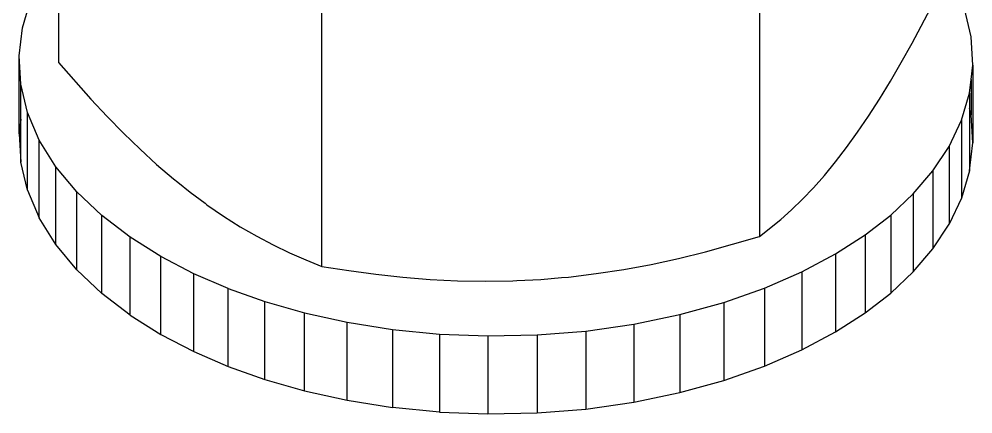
# Model space of a CAD drawing. Header units: millimetres. Extents: x 153 to 4750, y 92 to 3343.
# Drawn here: x 3979.6 to 3999.6, y 1821.06 to 1829.33 of the extents above; entities that cross this region are included whole.
import ezdxf

# ---------------------------------------------------------------- set-up
doc = ezdxf.new("R2010")
doc.units = ezdxf.units.MM

msp = doc.modelspace()

# ---------------------------------------------------------------- linework, layer by layer
for p, q in [((3980.425, 1830.761), (3980.425, 1828.425)), ((3995.123, 1830.14), (3995.123, 1824.775)), ((3979.669, 1829.15), (3979.838, 1829.72)), ((3998.323, 1828.829), (3998.773, 1829.674)), ((3999.562, 1828.963), (3999.42, 1829.554)), ((3985.949, 1824.15), (3985.949, 1829.516)), ((3979.601, 1828.563), (3979.669, 1829.15)), ((3999.598, 1828.37), (3999.562, 1828.963)), ((3998.096, 1828.423), (3998.323, 1828.829)), ((3979.601, 1826.93), (3979.601, 1828.563)), ((3979.636, 1827.97), (3979.601, 1828.563)), ((3980.425, 1828.425), (3981.104, 1827.658)), ((3997.868, 1828.032), (3998.096, 1828.423)), ((3999.562, 1828.066), (3999.598, 1828.37)), ((3999.598, 1828.37), (3999.598, 1826.737)), ((3979.778, 1827.378), (3979.636, 1827.97)), ((3979.636, 1827.234), (3979.636, 1827.97)), ((3997.639, 1827.657), (3997.868, 1828.032)), ((3999.529, 1827.783), (3999.562, 1828.066)), ((3999.562, 1828.066), (3999.562, 1827.33)), ((3999.361, 1827.213), (3999.529, 1827.783)), ((3999.529, 1827.783), (3999.529, 1827.468)), ((3981.104, 1827.658), (3981.446, 1827.294)), ((3997.409, 1827.3), (3997.639, 1827.657)), ((3979.778, 1825.745), (3979.778, 1827.378)), ((3980.025, 1826.799), (3979.778, 1827.378)), ((3999.562, 1827.33), (3999.529, 1827.468)), ((3999.529, 1827.468), (3999.529, 1826.15)), ((3979.636, 1827.234), (3979.601, 1826.93)), ((3979.636, 1826.337), (3979.636, 1827.234)), ((3981.446, 1827.294), (3981.79, 1826.943)), ((3997.179, 1826.961), (3997.409, 1827.3)), ((3999.101, 1826.666), (3999.361, 1827.213)), ((3999.361, 1827.213), (3999.361, 1825.58)), ((3999.598, 1826.737), (3999.562, 1827.33)), ((3981.79, 1826.943), (3982.136, 1826.608)), ((3996.948, 1826.641), (3997.179, 1826.961)), ((3979.601, 1826.93), (3979.636, 1826.337)), ((3980.025, 1825.166), (3980.025, 1826.799)), ((3980.373, 1826.24), (3980.025, 1826.799)), ((3982.136, 1826.608), (3982.484, 1826.289)), ((3996.716, 1826.34), (3996.948, 1826.641)), ((3998.759, 1826.15), (3999.101, 1826.666)), ((3999.101, 1826.666), (3999.101, 1825.033)), ((3999.529, 1826.15), (3999.598, 1826.737)), ((3979.778, 1825.745), (3979.636, 1826.337)), ((3980.373, 1824.607), (3980.373, 1826.24)), ((3980.813, 1825.71), (3980.373, 1826.24)), ((3982.484, 1826.289), (3982.835, 1825.987)), ((3996.483, 1826.059), (3996.716, 1826.34)), ((3998.347, 1825.669), (3998.759, 1826.15)), ((3998.759, 1826.15), (3998.759, 1824.517)), ((3999.529, 1826.15), (3999.361, 1825.58)), ((3982.835, 1825.987), (3982.932, 1825.914)), ((3996.252, 1825.797), (3996.483, 1826.059)), ((3979.778, 1825.745), (3980.025, 1825.166)), ((3982.932, 1825.914), (3983.187, 1825.704)), ((3996.022, 1825.557), (3996.252, 1825.797)), ((3980.813, 1824.077), (3980.813, 1825.71)), ((3981.335, 1825.216), (3980.813, 1825.71)), ((3983.187, 1825.704), (3983.501, 1825.477)), ((3995.794, 1825.336), (3996.022, 1825.557)), ((3997.876, 1825.226), (3998.347, 1825.669)), ((3998.347, 1825.669), (3998.347, 1824.036)), ((3999.361, 1825.58), (3999.101, 1825.033)), ((3983.501, 1825.477), (3983.539, 1825.442)), ((3983.539, 1825.442), (3983.889, 1825.202)), ((3980.373, 1824.607), (3980.025, 1825.166)), ((3981.335, 1823.583), (3981.335, 1825.216)), ((3981.927, 1824.764), (3981.335, 1825.216)), ((3983.889, 1825.202), (3984.236, 1824.982)), ((3995.569, 1825.133), (3995.794, 1825.336)), ((3997.338, 1824.81), (3997.876, 1825.226)), ((3997.876, 1825.226), (3997.876, 1823.593)), ((3984.236, 1824.982), (3984.582, 1824.782)), ((3995.123, 1824.775), (3995.569, 1825.133)), ((3998.759, 1824.517), (3999.101, 1825.033)), ((3981.927, 1823.131), (3981.927, 1824.764)), ((3982.575, 1824.357), (3981.927, 1824.764)), ((3984.582, 1824.782), (3984.926, 1824.6)), ((3993.993, 1824.456), (3995.123, 1824.775)), ((3996.717, 1824.411), (3997.338, 1824.81)), ((3997.338, 1824.81), (3997.338, 1823.177)), ((3980.813, 1824.077), (3980.373, 1824.607)), ((3984.926, 1824.6), (3985.269, 1824.435)), ((3982.575, 1822.724), (3982.575, 1824.357)), ((3983.266, 1823.998), (3982.575, 1824.357)), ((3985.269, 1824.435), (3985.609, 1824.286)), ((3993.424, 1824.317), (3993.993, 1824.456)), ((3996.012, 1824.037), (3996.717, 1824.411)), ((3996.717, 1824.411), (3996.717, 1822.778)), ((3998.347, 1824.036), (3998.759, 1824.517)), ((3985.609, 1824.286), (3985.949, 1824.15)), ((3985.949, 1824.15), (3986.512, 1824.062)), ((3992.279, 1824.088), (3992.853, 1824.194)), ((3992.853, 1824.194), (3993.424, 1824.317)), ((3981.335, 1823.583), (3980.813, 1824.077)), ((3983.987, 1823.688), (3983.266, 1823.998)), ((3983.266, 1822.365), (3983.266, 1823.998)), ((3986.512, 1824.062), (3987.077, 1823.986)), ((3987.077, 1823.986), (3987.645, 1823.924)), ((3991.12, 1823.929), (3991.701, 1823.999)), ((3991.701, 1823.999), (3992.279, 1824.088)), ((3995.229, 1823.695), (3996.012, 1824.037)), ((3996.012, 1824.037), (3996.012, 1822.404)), ((3997.876, 1823.593), (3998.347, 1824.036)), ((3987.645, 1823.924), (3988.216, 1823.879)), ((3988.216, 1823.879), (3988.791, 1823.85)), ((3988.791, 1823.85), (3989.369, 1823.84)), ((3989.369, 1823.84), (3989.952, 1823.85)), ((3989.952, 1823.85), (3990.034, 1823.854)), ((3990.034, 1823.854), (3990.536, 1823.879)), ((3990.536, 1823.879), (3990.975, 1823.916)), ((3990.975, 1823.916), (3991.12, 1823.929)), ((3981.927, 1823.131), (3981.335, 1823.583)), ((3983.987, 1822.055), (3983.987, 1823.688)), ((3983.987, 1823.688), (3984.754, 1823.416)), ((3994.374, 1823.394), (3995.229, 1823.695)), ((3995.229, 1823.695), (3995.229, 1822.062)), ((3997.338, 1823.177), (3997.876, 1823.593)), ((3984.754, 1823.416), (3985.587, 1823.178)), ((3984.754, 1821.783), (3984.754, 1823.416)), ((3993.456, 1823.14), (3994.374, 1823.394)), ((3994.374, 1823.394), (3994.374, 1821.761)), ((3985.587, 1823.178), (3986.481, 1822.981)), ((3985.587, 1821.545), (3985.587, 1823.178)), ((3996.717, 1822.778), (3997.338, 1823.177)), ((3981.927, 1823.131), (3982.575, 1822.724)), ((3986.481, 1822.981), (3987.428, 1822.831)), ((3986.481, 1821.348), (3986.481, 1822.981)), ((3992.488, 1822.939), (3993.456, 1823.14)), ((3993.456, 1823.14), (3993.456, 1821.507)), ((3987.428, 1822.831), (3988.416, 1822.733)), ((3987.428, 1822.831), (3987.428, 1821.198)), ((3990.459, 1822.714), (3991.484, 1822.796)), ((3991.484, 1822.796), (3992.488, 1822.939)), ((3991.484, 1822.796), (3991.484, 1821.163)), ((3992.488, 1822.939), (3992.488, 1821.306)), ((3996.012, 1822.404), (3996.717, 1822.778)), ((3982.575, 1822.724), (3983.266, 1822.365)), ((3988.416, 1822.733), (3989.431, 1822.694)), ((3988.416, 1822.733), (3988.416, 1821.1)), ((3989.431, 1822.694), (3990.459, 1822.714)), ((3989.431, 1822.694), (3989.431, 1821.061)), ((3990.459, 1822.714), (3990.459, 1821.081)), ((3983.266, 1822.365), (3983.987, 1822.055)), ((3995.229, 1822.062), (3996.012, 1822.404)), ((3983.987, 1822.055), (3984.754, 1821.783)), ((3994.374, 1821.761), (3995.229, 1822.062)), ((3984.754, 1821.783), (3985.587, 1821.545)), ((3993.456, 1821.507), (3994.374, 1821.761)), ((3985.587, 1821.545), (3986.481, 1821.348)), ((3986.481, 1821.348), (3987.428, 1821.198)), ((3992.488, 1821.306), (3993.456, 1821.507)), ((3988.416, 1821.1), (3987.428, 1821.198)), ((3990.459, 1821.081), (3991.484, 1821.163)), ((3991.484, 1821.163), (3992.488, 1821.306)), ((3988.416, 1821.1), (3989.431, 1821.061)), ((3989.431, 1821.061), (3990.459, 1821.081))]:
    msp.add_line(p, q)

doc.saveas('drawing.dxf')
